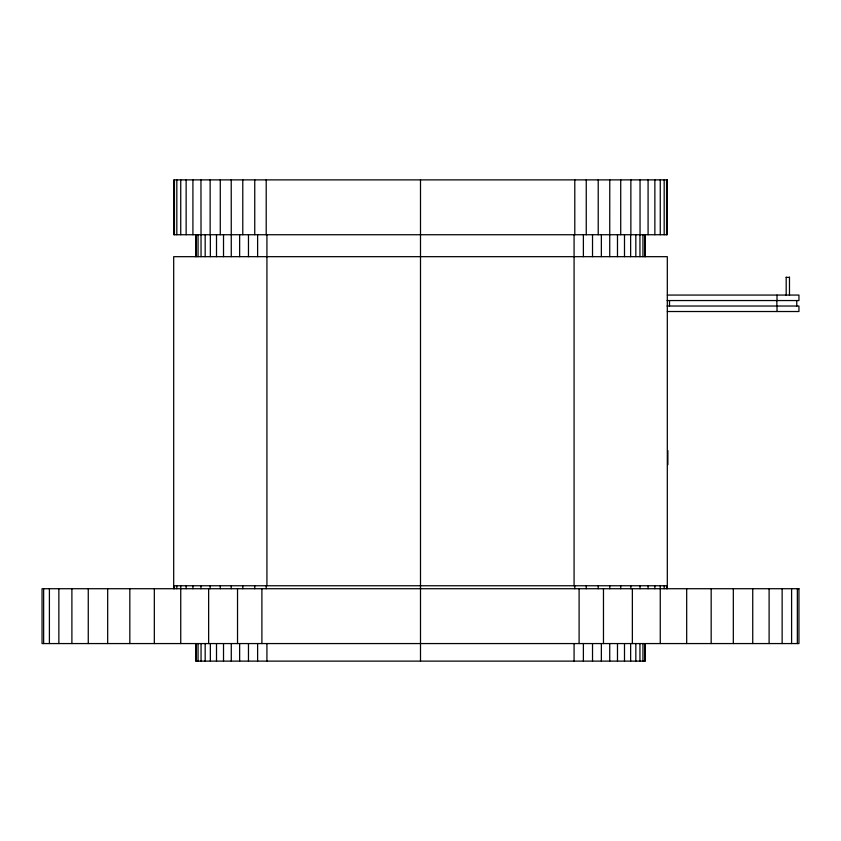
<?xml version="1.0" encoding="UTF-8"?>
<svg xmlns="http://www.w3.org/2000/svg" width="841" height="841" viewBox="0 0 841 841"><rect width="100%" height="100%" fill="white"/><g stroke="black" fill="none" stroke-linecap="round" stroke-linejoin="round"><path stroke-width="1.26" d="M786.188 277.383L789.478 277.383M667.312 295.065L798.95 295.065L798.95 300.552L667.06 300.552M667.06 306.029L798.95 306.029L798.95 311.517L667.312 311.517M173.688 585.757L667.312 585.757M797.352 588.721L797.352 643.565M796.753 300.552L796.753 306.029M791.602 588.721L791.602 643.565M789.478 277.131L789.478 295.307M786.188 277.131L786.188 295.307M782.141 588.721L782.141 643.565M777.01 295.065L777.01 300.552M777.01 306.029L777.01 311.517M776.863 300.552L776.863 306.029M769.105 588.721L769.105 643.565M752.737 588.721L752.737 643.565M733.32 588.721L733.32 643.565M711.171 588.721L711.171 643.565M686.677 588.721L686.677 643.565M669.51 300.552L669.51 306.029M667.87 450.545L667.87 464.737M667.312 588.721L667.312 256.673L173.688 256.673L173.688 588.721M666.566 179.879L666.566 234.734M666.566 585.757L666.566 588.721M664.18 179.879L664.18 234.734M664.18 585.757L664.18 588.721M660.259 179.879L660.259 234.734M660.259 585.757L660.259 643.565M654.866 179.879L654.866 234.734M654.866 585.757L654.866 588.721M648.085 179.879L648.085 234.734M648.085 585.757L648.085 588.721M645.373 234.734L645.373 256.673M645.373 643.565L645.373 661.121L195.627 661.121L195.627 643.565M644.763 234.734L644.763 256.673M644.763 643.565L644.763 661.121M642.945 234.734L642.945 256.673M642.945 643.565L642.945 661.121M640.043 179.879L640.043 234.734M640.043 585.757L640.043 588.721M639.948 234.734L639.948 256.673M639.948 643.565L639.948 661.121M635.828 234.734L635.828 256.673M635.828 643.565L635.828 661.121M632.358 588.721L632.358 643.565M630.866 179.879L630.866 234.734M630.866 585.757L630.866 588.721M630.645 234.734L630.645 256.673M630.645 643.565L630.645 661.121M624.495 234.734L624.495 256.673M624.495 643.565L624.495 661.121M620.721 179.879L620.721 234.734M620.721 585.757L620.721 588.721M617.483 234.734L617.483 256.673M617.483 643.565L617.483 661.121M609.778 179.879L609.725 256.673M609.778 585.757L609.778 588.721M609.725 643.565L609.725 661.121M603.47 588.721L603.47 643.565M601.357 234.734L601.357 256.673M601.357 643.565L601.357 661.121M598.214 179.879L598.214 234.734M598.214 585.757L598.214 588.721M592.527 234.734L592.527 256.673M592.527 643.565L592.527 661.121M586.251 179.879L586.251 234.734M586.251 585.757L586.251 588.721M583.381 234.734L583.381 256.673M583.381 643.565L583.381 661.121M579.102 588.721L579.102 643.565M574.792 179.879L574.792 234.734M574.792 585.757L574.792 588.721M574.077 234.734L574.077 585.757M574.077 643.565L574.077 661.121M420.5 179.879L420.5 661.121M266.923 234.734L266.923 585.757M266.923 643.565L266.923 661.121M266.208 179.879L266.208 234.734M266.208 585.757L266.208 588.721M261.898 588.721L261.898 643.565M257.619 234.734L257.619 256.673M257.619 643.565L257.619 661.121M254.749 179.879L254.749 234.734M254.749 585.757L254.749 588.721M248.473 234.734L248.473 256.673M248.473 643.565L248.473 661.121M242.786 179.879L242.786 234.734M242.786 585.757L242.786 588.721M239.643 234.734L239.643 256.673M239.643 643.565L239.643 661.121M237.53 588.721L237.53 643.565M231.222 179.879L231.275 256.673M231.222 585.757L231.222 588.721M231.275 643.565L231.275 661.121M223.517 234.734L223.517 256.673M223.517 643.565L223.517 661.121M220.279 179.879L220.279 234.734M220.279 585.757L220.279 588.721M216.505 234.734L216.505 256.673M216.505 643.565L216.505 661.121M210.355 234.734L210.355 256.673M210.355 643.565L210.355 661.121M210.134 179.879L210.134 234.734M210.134 585.757L210.134 588.721M208.642 588.721L208.642 643.565M205.172 234.734L205.172 256.673M205.172 643.565L205.172 661.121M200.957 179.879L201.052 256.673M200.957 585.757L200.957 588.721M201.052 643.565L201.052 661.121M198.056 234.734L198.056 256.673M198.056 643.565L198.056 661.121M196.237 234.734L196.237 256.673M196.237 643.565L196.237 661.121M195.627 234.734L195.627 256.673M192.915 179.879L192.915 234.734M192.915 585.757L192.915 588.721M186.134 179.879L186.134 234.734M186.134 585.757L186.134 588.721M180.741 179.879L180.741 234.734M180.741 585.757L180.741 643.565M176.82 179.879L176.82 234.734M176.82 585.757L176.82 588.721M174.434 179.879L174.434 234.734M174.434 585.757L174.434 588.721M154.324 588.721L154.324 643.565M129.829 588.721L129.829 643.565M107.68 588.721L107.68 643.565M88.263 588.721L88.263 643.565M71.895 588.721L71.895 643.565M58.859 588.721L58.859 643.565M49.398 588.721L49.398 643.565M43.648 588.721L43.648 643.565M667.312 179.879L173.688 179.879L173.688 234.734L667.312 234.734L667.312 179.879M798.95 588.721L42.05 588.721L42.05 643.565L798.95 643.565L798.95 588.721"/></g></svg>
